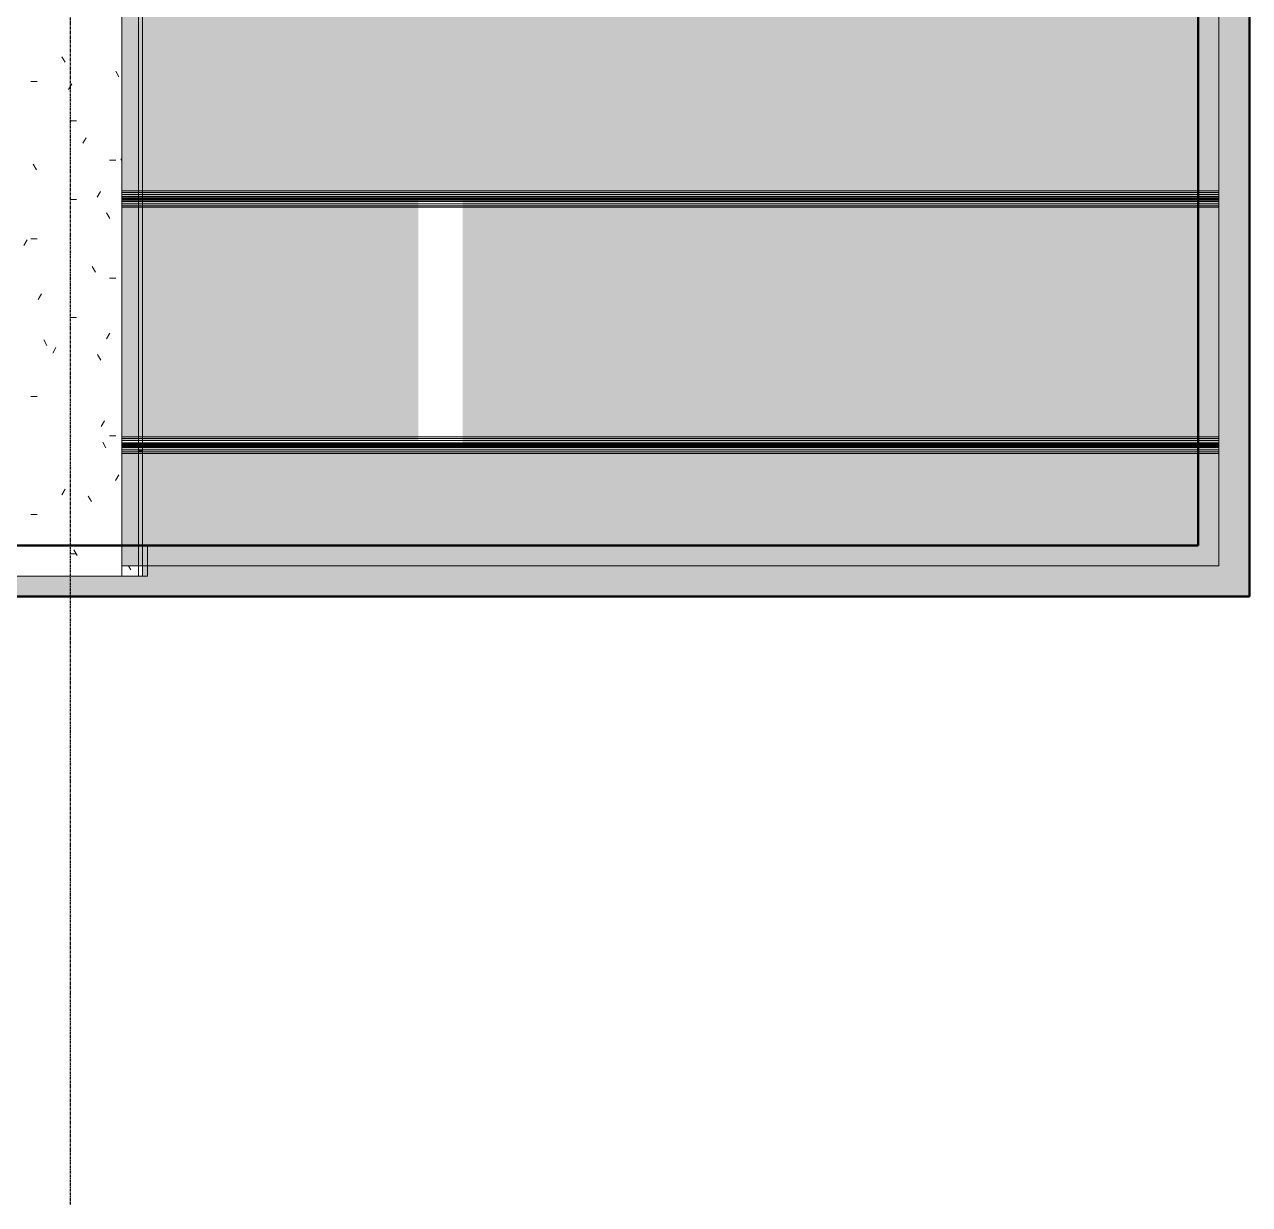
# Model space of a CAD drawing. Header units: inches. Extents: x -15746 to 650, y -81 to 12338.
# Drawn here: x -2182.3 to -1943.3, y 9772.6 to 10002.8 of the extents above; entities that cross this region are included whole.
import ezdxf

# ---------------------------------------------------------------- set-up
doc = ezdxf.new("R2010")
doc.units = ezdxf.units.IN
doc.header["$MEASUREMENT"] = 0
doc.linetypes.add('Grid Line 1_2_', pattern=[0.875, 0.5, -0.125, 0.125, -0.125])
for name, color, linetype, lineweight in [('S-BEAM', 12, 'Continuous', 9), ('S-FNDN', 32, 'Continuous', 13), ('S-GRID', 1, 'Continuous', 9)]:
    doc.layers.add(name, color=color, linetype=linetype, lineweight=lineweight)
pattern_1 = [(0, (0, 0), (30.72, 7.68), [1.267, -21.773, 1.267, -21.773, -122.88]), (0, (0, 0), (30.72, 7.68), [-46.08, 1.267, -44.813, 1.267, -21.773, -53.76]), (0, (0, 0), (30.72, 7.68), [-115.2, 1.267, -14.093, 1.267, -37.133]), (120, (11.52, 3.84), (-22.011075, 22.7643004), [1.267, -21.773, 1.267, -21.773, -122.88]), (120, (11.52, 3.84), (-22.011075, 22.7643004), [-46.08, 1.267, -44.813, 1.267, -21.773, -53.76]), (120, (11.52, 3.84), (-22.011075, 22.7643004), [-115.2, 1.267, -14.093, 1.267, -37.133]), (240, (15.36, 19.2), (-8.708925, -30.4443004), [1.267, -21.773, 1.267, -21.773, -122.88]), (240, (15.36, 19.2), (-8.708925, -30.4443004), [-46.08, 1.267, -44.813, 1.267, -21.773, -53.76]), (240, (15.36, 19.2), (-8.708925, -30.4443004), [-115.2, 1.267, -14.093, 1.267, -37.133])]
pattern_2 = [(0, (-1135.556, 0), (21.722, 7.68), [0.896, -15.396, 0.896, -15.396, -86.889]), (0, (-1135.556, 0), (21.722, 7.68), [-32.583, 0.896, -31.687, 0.896, -15.396, -38.014]), (0, (-1135.556, 0), (21.722, 7.68), [-81.459, 0.896, -9.965, 0.896, -26.257]), (112.208, (-1127.41, 3.84), (-16.9086766, 26.0559108), [1.185, -20.367, 1.185, -20.367, -114.944]), (112.208, (-1127.41, 3.84), (-16.9086766, 26.0559108), [-43.104, 1.185, -41.919, 1.185, -20.367, -50.288]), (112.208, (-1127.41, 3.84), (-16.9086766, 26.0559108), [-107.76, 1.185, -13.183, 1.185, -34.735]), (247.792, (-1124.694, 19.2), (-4.8140186, -27.152691), [1.185, -20.367, 1.185, -20.367, -114.944]), (247.792, (-1124.694, 19.2), (-4.8140186, -27.152691), [-43.104, 1.185, -41.919, 1.185, -20.367, -50.288]), (247.792, (-1124.694, 19.2), (-4.8140186, -27.152691), [-107.76, 1.185, -13.183, 1.185, -34.735])]

# ---------------------------------------------------------------- blocks, each defined once
blk = doc.blocks.new('034100 - Precast Structural Concrete - Solid Plank - 8_-V216-FRAMING PLAN - 1ST FLOOR')
at = {"layer": 'S-BEAM', "transparency": 33554483}
for points in [[(214, 23.9), (214, 23.94), (210, 23.9)], [(210, 23.52), (210, 23.9), (66.5, 23.9), (66.5, 23.52), (94.92, 23.52)], [(95.74, 22.7), (210, 22.7), (210, 23.09), (66.5, 23.09), (66.5, 22.7)], [(214, 23.52), (214, 23.9), (210, 23.9), (210, 23.52)], [(214, 22.7), (214, 23.09), (210, 23.09), (210, 22.7)], [(4, -23.09), (4, -22.7), (0, -22.7), (0, -23.09), (3.21, -23.09)], [(3.21, -23.9), (4, -23.9), (4, -23.52), (0, -23.52), (0, -23.9)], [(4, -23.94), (4, -23.9), (3.21, -23.94)], [(66.5, -23.09), (210, -23.09), (210, -22.7), (4, -22.7), (4, -23.09), (57.87, -23.09)], [(210, -23.9), (210, -23.52), (4, -23.52), (4, -23.9), (142.34, -23.9)], [(210, -23.09), (214, -23.09), (214, -22.7), (210, -22.7)], [(210, -23.9), (214, -23.9), (214, -23.52), (210, -23.52)]]:
    blk.add_hatch(color=256, dxfattribs=at).paths.add_polyline_path(points, flags=0)
h = blk.add_hatch(color=256, dxfattribs=at)
h.paths.add_polyline_path([(5.59, -23.52), (210, -23.52), (210, -23.09), (4, -23.09), (4, -23.52)], flags=0)
h.paths.add_polyline_path([(4, -22.7), (210, -22.7), (210, 22.7), (66.5, 22.7), (66.5, 16.34), (4, 16.34)], flags=0)
h.paths.add_polyline_path([(95.35, 23.09), (210, 23.09), (210, 23.52), (66.5, 23.52), (66.5, 23.09)], flags=0)
h = blk.add_hatch(color=256, dxfattribs=at)
h.paths.add_polyline_path([(210, -23.52), (214, -23.52), (214, -23.09), (210, -23.09)], flags=0)
h.paths.add_polyline_path([(214, -22.7), (214, 22.7), (210, 22.7), (210, -22.7), (212.53, -22.7)], flags=0)
h.paths.add_polyline_path([(210, 23.09), (214, 23.09), (214, 23.52), (210, 23.52)], flags=0)
h = blk.add_hatch(color=256, dxfattribs=at)
h.paths.add_polyline_path([(0, -23.52), (4, -23.52), (4, -23.09), (0, -23.09)], flags=0)
h.paths.add_polyline_path([(4, -22.7), (4, 16.34), (0, 16.34), (0, -22.7), (3.21, -22.7)], flags=0)
at = {"layer": 'S-BEAM'}
for p, q in [((0, 23.94), (0, 23.9)), ((0, 23.94), (4, 23.94)), ((4, 23.94), (210, 23.94)), ((210, 23.94), (214, 23.94)), ((214, 23.9), (214, 23.94)), ((0, 23.76), (0, 23.9)), ((0, 23.9), (0, 23.52)), ((0, 23.9), (4, 23.9)), ((0, 23.52), (0, 23.76)), ((0, 23.76), (4, 23.76)), ((0, 23.76), (4, 23.76)), ((0, 22.7), (0, 23.52)), ((0, 23.52), (0, -23.52)), ((0, 23.52), (4, 23.52)), ((0, 22.7), (0, 23.09)), ((0, 23.09), (0, 22.7)), ((0, 23.09), (4, 23.09)), ((0, 23.09), (4, 23.09)), ((0, 22.4), (0, 22.7)), ((0, 22.7), (4, 22.7)), ((0, -22.4), (0, 22.4)), ((0, 22.4), (4, 22.4)), ((4, 23.9), (210, 23.9)), ((4, 23.76), (210, 23.76)), ((4, 23.76), (210, 23.76)), ((4, 23.52), (210, 23.52)), ((4, 23.09), (210, 23.09)), ((4, 23.09), (210, 23.09)), ((4, 22.7), (210, 22.7)), ((4, 22.4), (210, 22.4)), ((210, 23.9), (214, 23.9)), ((210, 23.76), (214, 23.76)), ((210, 23.76), (214, 23.76)), ((210, 23.52), (214, 23.52)), ((210, 23.09), (214, 23.09)), ((210, 23.09), (214, 23.09)), ((210, 22.7), (214, 22.7)), ((210, 22.4), (214, 22.4)), ((214, 23.52), (214, 23.9)), ((214, 23.9), (214, 23.76)), ((214, 23.76), (214, 23.52)), ((214, -23.52), (214, 23.52)), ((214, 23.52), (214, 22.7)), ((214, 22.7), (214, 23.09)), ((214, 23.09), (214, 22.7)), ((214, 22.7), (214, 22.4)), ((214, 22.4), (214, -22.4)), ((0, -22.7), (0, -22.4)), ((0, -22.4), (4, -22.4)), ((0, -23.52), (0, -22.7)), ((0, -22.7), (0, -23.09)), ((0, -23.09), (0, -22.7)), ((0, -22.7), (4, -22.7)), ((0, -23.09), (4, -23.09)), ((0, -23.09), (4, -23.09)), ((0, -23.52), (0, -23.9)), ((0, -23.76), (0, -23.52)), ((4, -23.52), (0, -23.52)), ((0, -23.9), (0, -23.76)), ((4, -23.76), (0, -23.76)), ((0, -23.76), (4, -23.76)), ((0, -23.9), (0, -23.94)), ((0, -23.9), (4, -23.9)), ((4, -22.4), (210, -22.4)), ((4, -22.7), (210, -22.7)), ((4, -23.09), (210, -23.09)), ((4, -23.09), (210, -23.09)), ((210, -23.52), (4, -23.52)), ((210, -23.76), (4, -23.76)), ((4, -23.76), (210, -23.76)), ((4, -23.9), (210, -23.9)), ((210, -22.4), (214, -22.4)), ((210, -22.7), (214, -22.7)), ((210, -23.09), (214, -23.09)), ((210, -23.09), (214, -23.09)), ((214, -23.52), (210, -23.52)), ((214, -23.76), (210, -23.76)), ((210, -23.76), (214, -23.76)), ((210, -23.9), (214, -23.9)), ((214, -22.4), (214, -22.7)), ((214, -22.7), (214, -23.09)), ((214, -23.09), (214, -22.7)), ((214, -22.7), (214, -23.52)), ((214, -23.52), (214, -23.76)), ((214, -23.9), (214, -23.52)), ((214, -23.76), (214, -23.9)), ((214, -23.94), (214, -23.9)), ((0, -23.94), (4, -23.94)), ((4, -23.94), (210, -23.94)), ((210, -23.94), (214, -23.94))]:
    blk.add_line(p, q, dxfattribs=at)
blk = doc.blocks.new('034100 - Precast Structural Concrete - Solid Plank - 8_-V215-FRAMING PLAN - 1ST FLOOR')
at = {"layer": 'S-BEAM', "transparency": 33554483}
for points in [[(210, 23.9), (210, 23.94), (117.35, 23.9)], [(214, 23.9), (214, 23.94), (210, 23.9)], [(0, 23.52), (4, 23.52), (4, 23.9), (0, 23.9)], [(0, 22.7), (4, 22.7), (4, 23.09), (0, 23.09)], [(214, 23.52), (214, 23.9), (210, 23.9), (210, 23.52)], [(214, 22.7), (214, 23.09), (210, 23.09), (210, 22.7)], [(0, -23.03), (4, -23.03), (4, -22.7), (0, -22.7)], [(210, -23.9), (210, -23.52), (66.5, -23.52), (66.5, -23.9), (94.34, -23.9)], [(214, -23.09), (214, -22.7), (210, -22.7), (210, -23.09)], [(214, -23.9), (214, -23.52), (210, -23.52), (210, -23.9)], [(214, -23.94), (214, -23.9), (210, -23.94)]]:
    blk.add_hatch(color=256, dxfattribs=at).paths.add_polyline_path(points, flags=0)
h = blk.add_hatch(color=256, dxfattribs=at)
h.paths.add_polyline_path([(3.21, -22.7), (4, -22.7), (4, 22.7), (0, 22.7), (0, -22.7)], flags=0)
h.paths.add_polyline_path([(4, 23.09), (4, 23.52), (0, 23.52), (0, 23.09), (3.21, 23.09)], flags=0)
h = blk.add_hatch(color=256, dxfattribs=at)
h.paths.add_polyline_path([(66.5, 23.52), (210, 23.52), (210, 23.9), (66.5, 23.9)], flags=0)
h.paths.add_polyline_path([(57.87, 23.52), (57.87, 23.9), (4, 23.9), (4, 23.52)], flags=0)
h = blk.add_hatch(color=256, dxfattribs=at)
h.paths.add_polyline_path([(93.97, -23.52), (210, -23.52), (210, -23.09), (66.5, -23.09), (66.5, -23.52)], flags=0)
h.paths.add_polyline_path([(210, -22.7), (210, 22.7), (66.5, 22.7), (66.5, -22.7), (93.14, -22.7)], flags=0)
h.paths.add_polyline_path([(57.87, -22.7), (57.87, 22.7), (4, 22.7), (4, -22.7), (43.61, -22.7)], flags=0)
h.paths.add_polyline_path([(57.87, 23.09), (57.87, 23.52), (4, 23.52), (4, 23.09)], flags=0)
h.paths.add_polyline_path([(210, 23.09), (210, 23.52), (66.5, 23.52), (66.5, 23.09), (117.35, 23.09)], flags=0)
h = blk.add_hatch(color=256, dxfattribs=at)
h.paths.add_polyline_path([(4, 22.7), (57.87, 22.7), (57.87, 23.09), (4, 23.09)], flags=0)
h.paths.add_polyline_path([(66.5, 22.7), (210, 22.7), (210, 23.09), (66.5, 23.09)], flags=0)
h = blk.add_hatch(color=256, dxfattribs=at)
h.paths.add_polyline_path([(214, -23.52), (214, -23.09), (210, -23.09), (210, -23.52)], flags=0)
h.paths.add_polyline_path([(214, -22.7), (214, 22.7), (210, 22.7), (210, -22.7)], flags=0)
h.paths.add_polyline_path([(210, 23.09), (214, 23.09), (214, 23.52), (210, 23.52)], flags=0)
h = blk.add_hatch(color=256, dxfattribs=at)
h.paths.add_polyline_path([(93.54, -23.09), (210, -23.09), (210, -22.7), (66.5, -22.7), (66.5, -23.09)], flags=0)
h.paths.add_polyline_path([(5.59, -23.03), (57.87, -23.03), (57.87, -22.7), (4, -22.7), (4, -23.03)], flags=0)
at = {"layer": 'S-BEAM'}
for p, q in [((0, 23.94), (0, 23.9)), ((0, 23.94), (4, 23.94)), ((4, 23.94), (210, 23.94)), ((210, 23.94), (214, 23.94)), ((214, 23.9), (214, 23.94)), ((0, 23.76), (0, 23.9)), ((0, 23.9), (0, 23.52)), ((0, 23.9), (4, 23.9)), ((0, 23.52), (0, 23.76)), ((0, 23.76), (4, 23.76)), ((0, 23.76), (4, 23.76)), ((0, 22.7), (0, 23.52)), ((0, 23.52), (0, -23.52)), ((0, 23.52), (4, 23.52)), ((0, 22.7), (0, 23.09)), ((0, 23.09), (0, 22.7)), ((0, 23.09), (4, 23.09)), ((0, 23.09), (4, 23.09)), ((0, 22.4), (0, 22.7)), ((0, 22.7), (4, 22.7)), ((0, -22.4), (0, 22.4)), ((0, 22.4), (4, 22.4)), ((4, 23.9), (210, 23.9)), ((4, 23.76), (210, 23.76)), ((4, 23.76), (210, 23.76)), ((4, 23.52), (210, 23.52)), ((4, 23.09), (210, 23.09)), ((4, 23.09), (210, 23.09)), ((4, 22.7), (210, 22.7)), ((4, 22.4), (210, 22.4)), ((210, 23.9), (214, 23.9)), ((210, 23.76), (214, 23.76)), ((210, 23.76), (214, 23.76)), ((210, 23.52), (214, 23.52)), ((210, 23.09), (214, 23.09)), ((210, 23.09), (214, 23.09)), ((210, 22.7), (214, 22.7)), ((210, 22.4), (214, 22.4)), ((214, 23.52), (214, 23.9)), ((214, 23.9), (214, 23.76)), ((214, 23.76), (214, 23.52)), ((214, -23.52), (214, 23.52)), ((214, 23.52), (214, 22.7)), ((214, 22.7), (214, 23.09)), ((214, 23.09), (214, 22.7)), ((214, 22.7), (214, 22.4)), ((214, 22.4), (214, -22.4)), ((0, -22.7), (0, -22.4)), ((0, -22.4), (4, -22.4)), ((0, -23.52), (0, -22.7)), ((0, -22.7), (0, -23.09)), ((0, -23.09), (0, -22.7)), ((0, -22.7), (4, -22.7)), ((0, -23.09), (4, -23.09)), ((0, -23.09), (4, -23.09)), ((0, -23.52), (0, -23.9)), ((0, -23.76), (0, -23.52)), ((4, -23.52), (0, -23.52)), ((0, -23.9), (0, -23.76)), ((4, -23.76), (0, -23.76)), ((0, -23.76), (4, -23.76)), ((0, -23.9), (0, -23.94)), ((0, -23.9), (4, -23.9)), ((4, -22.4), (210, -22.4)), ((4, -22.7), (210, -22.7)), ((4, -23.09), (210, -23.09)), ((4, -23.09), (210, -23.09)), ((210, -23.52), (4, -23.52)), ((210, -23.76), (4, -23.76)), ((4, -23.76), (210, -23.76)), ((4, -23.9), (210, -23.9)), ((210, -22.4), (214, -22.4)), ((210, -22.7), (214, -22.7)), ((210, -23.09), (214, -23.09)), ((210, -23.09), (214, -23.09)), ((214, -23.52), (210, -23.52)), ((214, -23.76), (210, -23.76)), ((210, -23.76), (214, -23.76)), ((210, -23.9), (214, -23.9)), ((214, -22.4), (214, -22.7)), ((214, -22.7), (214, -23.09)), ((214, -23.09), (214, -22.7)), ((214, -22.7), (214, -23.52)), ((214, -23.52), (214, -23.76)), ((214, -23.9), (214, -23.52)), ((214, -23.76), (214, -23.9)), ((214, -23.94), (214, -23.9)), ((0, -23.94), (4, -23.94)), ((4, -23.94), (210, -23.94)), ((210, -23.94), (214, -23.94))]:
    blk.add_line(p, q, dxfattribs=at)
blk = doc.blocks.new('034100 - Precast Structural Concrete - Solid Plank - 8_-1872529-FRAMING PLAN - 1ST FLOOR')
at = {"layer": 'S-BEAM', "transparency": 33554483}
for points in [[(210, 23.9), (210, 23.94), (190.54, 23.9)], [(3.21, 23.52), (4, 23.52), (4, 23.9), (0, 23.9), (0, 23.52)], [(3.21, 22.7), (3.21, 23.09), (0, 23.09), (0, 22.7)], [(4, 22.7), (4, 23.09), (3.21, 23.09), (3.21, 22.7)], [(210, 23.52), (210, 23.9), (4, 23.9), (4, 23.52), (190.92, 23.52)], [(210, 22.7), (210, 23.09), (4, 23.09), (4, 22.7), (191.74, 22.7)], [(210.7, 23.52), (214, 23.52), (214, 23.9), (210, 23.9), (210, 23.52)], [(214, 22.7), (214, 23.09), (210, 23.09), (210, 22.7), (210.67, 22.7)], [(3.21, 0.44), (3.21, 4.44), (0, 4.44), (0, 0.44)], [(4, 0.44), (4, 4.44), (3.21, 4.44), (3.21, 0.44)], [(210, 0.44), (210, 4.44), (4, 4.44), (4, 0.44)]]:
    blk.add_hatch(color=256, dxfattribs=at).paths.add_polyline_path(points, flags=0)
h = blk.add_hatch(color=256, dxfattribs=at)
h.paths.add_polyline_path([(0, 4.44), (3.21, 4.44), (3.21, 22.7), (0, 22.7)], flags=0)
h.paths.add_polyline_path([(3.21, 23.09), (3.21, 23.52), (0, 23.52), (0, 23.09)], flags=0)
h = blk.add_hatch(color=256, dxfattribs=at)
h.paths.add_polyline_path([(3.21, 4.44), (4, 4.44), (4, 22.7), (3.21, 22.7)], flags=0)
h.paths.add_polyline_path([(3.21, 23.09), (4, 23.09), (4, 23.52), (3.21, 23.52)], flags=0)
h = blk.add_hatch(color=256, dxfattribs=at)
h.paths.add_polyline_path([(4, 4.44), (210, 4.44), (210, 22.7), (4, 22.7)], flags=0)
h.paths.add_polyline_path([(191.35, 23.09), (210, 23.09), (210, 23.52), (4, 23.52), (4, 23.09)], flags=0)
h = blk.add_hatch(color=256, dxfattribs=at)
h.paths.add_polyline_path([(214, 0.44), (214, 22.7), (210, 22.7), (210, 0.44)], flags=0)
h.paths.add_polyline_path([(210.69, 23.09), (214, 23.09), (214, 23.52), (210, 23.52), (210, 23.09)], flags=0)
at = {"layer": 'S-BEAM'}
for p, q in [((0, 23.94), (0, 23.9)), ((0, 23.94), (4, 23.94)), ((4, 23.94), (210, 23.94)), ((210, 23.94), (214, 23.94)), ((214, 23.9), (214, 23.94)), ((0, 23.76), (0, 23.9)), ((0, 23.9), (0, 23.52)), ((0, 23.9), (4, 23.9)), ((0, 22.7), (0, 23.76)), ((0, 23.76), (4, 23.76)), ((0, 23.76), (4, 23.76)), ((0, 23.52), (0, 4.44)), ((0, 23.52), (4, 23.52)), ((0, 22.7), (0, 23.09)), ((0, 23.09), (0, 22.7)), ((0, 23.09), (3.21, 23.09)), ((0, 23.09), (3.21, 23.09)), ((0, 22.4), (0, 22.7)), ((0, 22.7), (3.21, 22.7)), ((0, 4.44), (0, 22.4)), ((0, 22.4), (3.21, 22.4)), ((3.21, 23.09), (4, 23.09)), ((3.21, 23.09), (4, 23.09)), ((3.21, 22.7), (4, 22.7)), ((3.21, 22.4), (4, 22.4)), ((4, 23.9), (210, 23.9)), ((4, 23.76), (210, 23.76)), ((4, 23.76), (210, 23.76)), ((4, 23.52), (210, 23.52)), ((4, 23.09), (210, 23.09)), ((4, 23.09), (210, 23.09)), ((4, 22.7), (210, 22.7)), ((4, 22.4), (210, 22.4)), ((210, 23.9), (214, 23.9)), ((210, 23.76), (214, 23.76)), ((210, 23.76), (214, 23.76)), ((210, 23.52), (214, 23.52)), ((210, 23.09), (214, 23.09)), ((210, 23.09), (214, 23.09)), ((210, 22.7), (214, 22.7)), ((210, 22.4), (214, 22.4)), ((214, 23.52), (214, 23.9)), ((214, 23.9), (214, 23.76)), ((214, 23.76), (214, 23.52)), ((214, 23.52), (214, 22.7)), ((214, 0.44), (214, 23.52)), ((214, 22.7), (214, 23.09)), ((214, 23.09), (214, 22.7)), ((214, 22.7), (214, 22.4)), ((214, 22.4), (214, 0.44)), ((0, 4.44), (0, 0.44)), ((0, 0.44), (0, 4.44)), ((4, 0.44), (0, 0.44)), ((0, 0.44), (3.21, 0.44)), ((3.21, 0.44), (4, 0.44)), ((214, 0.44), (4, 0.44)), ((4, 0.44), (210, 0.44)), ((210, 0.44), (214, 0.44))]:
    blk.add_line(p, q, dxfattribs=at)

msp = doc.modelspace()

# ---------------------------------------------------------------- hatches: boundary and pattern name
at = {"layer": 'S-BEAM'}
h = msp.add_hatch(dxfattribs=at)
h.set_pattern_fill('FP_3', color=256, style=0, pattern_type=2)
h.set_pattern_definition(pattern_1)
h.paths.add_polyline_path([(-2181.03731, 9901.1894), (-2163.32374, 9901.1894), (-2163.32374, 9920.6894), (-2160.11114, 9920.6894), (-2160.11114, 9920.80751), (-2163.32374, 9920.84884), (-2163.32374, 9968.6894), (-2160.11114, 9968.6894), (-2160.11114, 9968.80751), (-2163.32374, 9968.84884), (-2163.32374, 10009.0894), (-2183.32374, 10009.0894), (-2183.32374, 9901.1894)], flags=0)
h.paths.add_polyline_path([(-2181.03731, 10017.7144), (-2163.32374, 10017.7144), (-2163.32374, 10064.6894), (-2160.11114, 10064.6894), (-2160.11114, 10064.80751), (-2163.32374, 10064.84884), (-2163.32374, 10112.6894), (-2160.11114, 10112.6894), (-2160.11114, 10112.80751), (-2163.32374, 10112.84884), (-2163.32374, 10160.6894), (-2160.11114, 10160.6894), (-2160.11114, 10160.80751), (-2163.32374, 10160.84884), (-2163.32374, 10167.15003), (-2165.32374, 10167.15003), (-2165.32374, 10159.1894), (-2181.32374, 10159.1894), (-2181.32374, 10167.15003), (-2183.32374, 10167.15003), (-2183.32374, 10017.7144)], flags=0)
h = msp.add_hatch(dxfattribs=at)
h.set_pattern_fill('FP_18', color=256, style=0, pattern_type=2)
h.set_pattern_definition(pattern_2)
h.paths.add_polyline_path([(-2159.32374, 9920.6894), (-2159.32374, 9920.80751), (-2160.11114, 9920.80751), (-2160.11114, 9920.6894)], flags=0)
h.paths.add_polyline_path([(-2159.32374, 9968.6894), (-2159.32374, 9968.80751), (-2160.11114, 9968.80751), (-2160.11114, 9968.6894)], flags=0)
h.paths.add_polyline_path([(-2160.11114, 10064.6894), (-2159.32374, 10064.6894), (-2159.32374, 10064.80751), (-2160.11114, 10064.80751)], flags=0)
h.paths.add_polyline_path([(-2160.11114, 10112.6894), (-2159.32374, 10112.6894), (-2159.32374, 10112.80751), (-2160.11114, 10112.80751)], flags=0)
h.paths.add_polyline_path([(-2160.11114, 10160.6894), (-2159.32374, 10160.6894), (-2159.32374, 10160.80751), (-2160.11114, 10160.80751)], flags=0)
h = msp.add_hatch(dxfattribs=at)
h.set_pattern_fill('FP_3', color=256, style=0, pattern_type=2)
h.set_pattern_definition(pattern_1)
h.paths.add_polyline_path([(-2160.11114, 9895.20514), (-2160.11114, 9897.1894), (-2163.32374, 9897.1894), (-2163.32374, 9901.1894), (-2183.32374, 9901.1894), (-2183.32374, 9898.1894), (-2186.53634, 9898.1894), (-2186.53634, 9895.20514), (-2163.32374, 9895.20514)], flags=0)
h = msp.add_hatch(dxfattribs=at)
h.set_pattern_fill('FP_18', color=256, style=0, pattern_type=2)
h.set_pattern_definition(pattern_2)
h.paths.add_polyline_path([(-2159.32374, 9895.20514), (-2159.32374, 9897.1894), (-2160.11114, 9897.1894), (-2160.11114, 9895.20514)], flags=0)
at = {"layer": 'S-FNDN', "transparency": 33554483}
h = msp.add_hatch(color=256, dxfattribs=at)
h.paths.add_polyline_path([(-1943.32374, 9891.1894), (-1943.32374, 10173.1894), (-1949.32374, 10173.1894), (-1949.32374, 10160.80751), (-1953.32374, 10160.80751), (-1953.32374, 10160.6894), (-1949.32374, 10160.64806), (-1949.32374, 10112.80751), (-1953.32374, 10112.80751), (-1953.32374, 10112.6894), (-1949.32374, 10112.64806), (-1949.32374, 10064.80751), (-1953.32374, 10064.80751), (-1953.32374, 10064.6894), (-1949.32374, 10064.64806), (-1949.32374, 10016.80751), (-1953.32374, 10016.80751), (-1953.32374, 10016.6894), (-1949.32374, 10016.64806), (-1949.32374, 9968.80751), (-1953.32374, 9968.80751), (-1953.32374, 9968.6894), (-1949.32374, 9968.64806), (-1949.32374, 9920.80751), (-1953.32374, 9920.80751), (-1953.32374, 9920.6894), (-1949.32374, 9920.64806), (-1949.32374, 9897.1894), (-1953.32374, 9897.1894), (-1953.32374, 9891.1894), (-1949.32374, 9891.1894)], flags=0)
h.paths.add_polyline_path([(-1949.32374, 10461.1894), (-1943.32374, 10461.1894), (-1943.32374, 10869.1894), (-1949.32374, 10869.1894), (-1949.32374, 10832.80751), (-1953.32374, 10832.80751), (-1953.32374, 10832.6894), (-1949.32374, 10832.64806), (-1949.32374, 10784.80751), (-1953.32374, 10784.80751), (-1953.32374, 10784.6894), (-1949.32374, 10784.64806), (-1949.32374, 10736.80751), (-1953.32374, 10736.80751), (-1953.32374, 10736.6894), (-1949.32374, 10736.64806), (-1949.32374, 10688.80751), (-1953.32374, 10688.80751), (-1953.32374, 10688.6894), (-1949.32374, 10688.64806), (-1949.32374, 10640.80751), (-1953.32374, 10640.80751), (-1953.32374, 10640.6894), (-1949.32374, 10640.64806), (-1949.32374, 10592.80751), (-1953.32374, 10592.80751), (-1953.32374, 10592.6894), (-1949.32374, 10592.64806), (-1949.32374, 10544.80751), (-1953.32374, 10544.80751), (-1953.32374, 10544.6894), (-1949.32374, 10544.64806), (-1949.32374, 10496.80751), (-1953.32374, 10496.80751), (-1953.32374, 10496.6894), (-1949.32374, 10496.64806), (-1949.32374, 10495.44924)], flags=0)
h.paths.add_polyline_path([(-1949.32374, 11157.1894), (-1943.32374, 11157.1894), (-1943.32374, 11559.1894), (-1949.32374, 11559.1894), (-1949.32374, 11552.80751), (-1953.32374, 11552.80751), (-1953.32374, 11552.6894), (-1949.32374, 11552.64806), (-1949.32374, 11504.80751), (-1953.32374, 11504.80751), (-1953.32374, 11504.6894), (-1949.32374, 11504.64806), (-1949.32374, 11456.80751), (-1953.32374, 11456.80751), (-1953.32374, 11456.6894), (-1949.32374, 11456.64806), (-1949.32374, 11408.80751), (-1953.32374, 11408.80751), (-1953.32374, 11408.6894), (-1949.32374, 11408.64806), (-1949.32374, 11360.80751), (-1953.32374, 11360.80751), (-1953.32374, 11360.6894), (-1949.32374, 11360.64806), (-1949.32374, 11312.80751), (-1953.32374, 11312.80751), (-1953.32374, 11312.6894), (-1949.32374, 11312.64806), (-1949.32374, 11264.80751), (-1953.32374, 11264.80751), (-1953.32374, 11264.6894), (-1949.32374, 11264.64806), (-1949.32374, 11216.80751), (-1953.32374, 11216.80751), (-1953.32374, 11216.6894), (-1949.32374, 11216.64806), (-1949.32374, 11168.80751), (-1953.32374, 11168.80751), (-1953.32374, 11168.6894), (-1949.32374, 11168.64806), (-1949.32374, 11167.44924)], flags=0)
h.paths.add_polyline_path([(-1943.32374, 11847.1894), (-1943.32374, 12087.1894), (-1953.32374, 12087.1894), (-1953.32374, 12080.6894), (-1949.32374, 12080.64806), (-1949.32374, 12032.80751), (-1953.32374, 12032.80751), (-1953.32374, 12032.6894), (-1949.32374, 12032.64806), (-1949.32374, 11984.80751), (-1953.32374, 11984.80751), (-1953.32374, 11984.6894), (-1949.32374, 11984.64806), (-1949.32374, 11936.80751), (-1953.32374, 11936.80751), (-1953.32374, 11936.6894), (-1949.32374, 11936.64806), (-1949.32374, 11888.80751), (-1953.32374, 11888.80751), (-1953.32374, 11888.6894), (-1949.32374, 11888.64806), (-1949.32374, 11847.1894)], flags=0)
h = msp.add_hatch(color=256, dxfattribs=at)
h.paths.add_polyline_path([(-1953.32374, 9891.1894), (-1953.32374, 9897.1894), (-2159.32374, 9897.1894), (-2159.32374, 9895.20514), (-2187.32374, 9895.20514), (-2187.32374, 9898.1894), (-2486.32374, 9898.1894), (-2486.32374, 9895.20514), (-2514.32374, 9895.20514), (-2514.32374, 9898.1894), (-2634.32374, 9898.1894), (-2634.32374, 9891.1894), (-2181.03731, 9891.1894)], flags=0)
h.paths.add_polyline_path([(-3823.32374, 9891.1894), (-2790.32374, 9891.1894), (-2790.32374, 9898.1894), (-2813.32374, 9898.1894), (-2813.32374, 9895.20514), (-2841.32374, 9895.20514), (-2841.32374, 9898.1894), (-3140.32374, 9898.1894), (-3140.32374, 9895.20514), (-3168.32374, 9895.20514), (-3168.32374, 9898.1894), (-3467.32374, 9898.1894), (-3467.32374, 9895.20514), (-3495.32374, 9895.20514), (-3495.32374, 9897.1894), (-3823.32374, 9897.1894), (-3823.32374, 9901.1894), (-3829.32374, 9901.1894), (-3829.32374, 9891.1894)], flags=0)
h.paths.add_polyline_path([(-2694.32374, 9891.1894), (-2670.32374, 9891.1894), (-2670.32374, 9898.1894), (-2694.32374, 9898.1894), (-2694.32374, 9895.16046)], flags=0)
h.paths.add_polyline_path([(-2754.32374, 9891.1894), (-2730.32374, 9891.1894), (-2730.32374, 9898.1894), (-2754.32374, 9898.1894), (-2754.32374, 9895.20514)], flags=0)

# ---------------------------------------------------------------- linework, layer by layer
at = {"layer": 'S-BEAM'}
for p, q in [((-2163.32374, 9901.1894), (-2163.32374, 10167.15003)), ((-2160.11114, 10167.17365), (-2160.11114, 9901.1894)), ((-2159.32374, 9901.1894), (-2159.32374, 10167.17365)), ((-2159.32374, 9901.1894), (-2159.32374, 10167.15003)), ((-2163.32374, 10011.58014), (-2163.32374, 9970.04766)), ((-2163.32374, 9970.04766), (-2163.32374, 9969.65396)), ((-2163.32374, 9969.65396), (-2163.32374, 9969.2242)), ((-2163.32374, 9969.2242), (-2163.32374, 9968.84884)), ((-2163.32374, 9968.80751), (-2163.32374, 9968.6894)), ((-2163.32374, 9968.64806), (-2163.32374, 9968.27271)), ((-2163.32374, 9968.27271), (-2163.32374, 9967.84294)), ((-2163.32374, 9967.84294), (-2163.32374, 9967.44924)), ((-2163.32374, 9967.44924), (-2163.32374, 9922.04766)), ((-2163.32374, 9922.04766), (-2163.32374, 9921.65396)), ((-2163.32374, 9921.65396), (-2163.32374, 9921.2242)), ((-2163.32374, 9921.2242), (-2163.32374, 9920.84884)), ((-2163.32374, 9920.80751), (-2163.32374, 9920.6894)), ((-2163.32374, 9920.64806), (-2163.32374, 9919.84294)), ((-2163.32374, 9919.84294), (-2163.32374, 9919.44924)), ((-2163.32374, 9919.44924), (-2163.32374, 9901.1894)), ((-2163.32374, 9901.1894), (-2163.32374, 9897.1894)), ((-2163.32374, 9895.20514), (-2163.32374, 9901.1894)), ((-2160.11114, 9901.1894), (-2160.11114, 9895.20514)), ((-2159.32374, 9895.20514), (-2159.32374, 9901.1894)), ((-2159.32374, 9895.20514), (-2159.32374, 9901.1894)), ((-2163.32374, 9897.1894), (-2163.32374, 9895.20514)), ((-2160.11114, 9895.20514), (-2186.53634, 9895.20514)), ((-2163.32374, 9895.20514), (-2183.32374, 9895.20514)), ((-2159.32374, 9895.20514), (-2163.32374, 9895.20514)), ((-2160.11114, 9895.20514), (-2159.32374, 9895.20514))]:
    msp.add_line(p, q, dxfattribs=at)
at = {"layer": 'S-FNDN'}
for p, q in [((-1949.32374, 11985.1894), (-1949.32374, 9897.1894)), ((-2158.32374, 9901.1894), (-2158.32374, 9895.1894)), ((-1949.32374, 9897.1894), (-2158.32374, 9897.1894)), ((-2158.32374, 9895.1894), (-2188.32374, 9895.1894))]:
    msp.add_line(p, q, dxfattribs=at)
at = {"layer": 'S-FNDN', "lineweight": 50}
for p, q in [((-1953.32374, 9901.1894), (-1953.32374, 10173.1894)), ((-1943.32374, 10173.1894), (-1943.32374, 9891.1894)), ((-3819.32374, 9901.1894), (-1953.32374, 9901.1894)), ((-1943.32374, 9891.1894), (-3829.32374, 9891.1894))]:
    msp.add_line(p, q, dxfattribs=at)
at = {"layer": 'S-GRID', "linetype": 'Grid Line 1_2_', "lineweight": 30}
msp.add_line((-2173.32374, 9772.6103), (-2173.32374, 12288.55505), dxfattribs=at)

# ---------------------------------------------------------------- block references
at = {"layer": 'S-BEAM'}
for name, p in [('034100 - Precast Structural Concrete - Solid Plank - 8_-V216-FRAMING PLAN - 1ST FLOOR', (-2163.32374, 9992.74845)), ('034100 - Precast Structural Concrete - Solid Plank - 8_-V215-FRAMING PLAN - 1ST FLOOR', (-2163.32374, 9944.74845)), ('034100 - Precast Structural Concrete - Solid Plank - 8_-1872529-FRAMING PLAN - 1ST FLOOR', (-2163.32374, 9896.74845))]:
    msp.add_blockref(name, p, dxfattribs=at)

doc.saveas('drawing.dxf')
